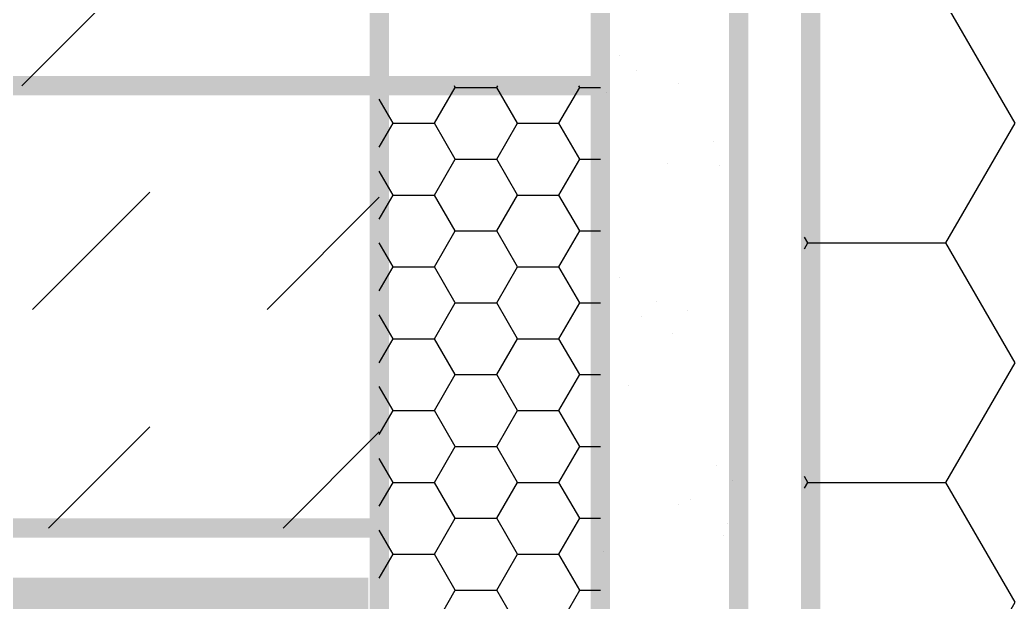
# Model space of a CAD drawing. Extents: x 0 to 21025, y 0 to 14850.
# Drawn here: x 15464.8 to 15914.8, y 7096.5 to 7359.8 of the extents above; entities that cross this region are included whole.
import ezdxf

# ---------------------------------------------------------------- set-up
doc = ezdxf.new("R2010")
doc.units = 0
doc.header["$LTSCALE"] = 175
doc.linetypes.add('GESTRICHELTX2', pattern=[1.5, 1, -0.5])
doc.layers.get('0').update_dxf_attribs({"linetype": 'CONTINUOUS'})
for name, color, linetype in [('DAEMMUNG', 4, 'CONTINUOUS'), ('ESTRICH', 4, 'CONTINUOUS'), ('PE-FOLIE', 1, 'GESTRICHELTX2'), ('SCHRAFFUR', 2, 'CONTINUOUS'), ('TRENNWAND', 8, 'CONTINUOUS')]:
    doc.layers.add(name, color=color, linetype=linetype)

# ---------------------------------------------------------------- blocks, each defined once
blk = doc.blocks.new('*X54')
at = {"color": 0}
for p, q in [((14924.999969, 9418.026284), (14934.374969, 9434.26426)), ((14934.374933, 9434.264204), (14933.950121, 9435)), ((14934.375, 9434.264201), (14953.125, 9434.264201)), ((14962.499933, 9418.026228), (14953.124933, 9434.264204)), ((14953.124969, 9434.26426), (14953.549748, 9435)), ((14981.249969, 9418.026284), (14990.624969, 9434.264261)), ((14990.624933, 9434.264204), (14990.200121, 9435)), ((14990.625, 9434.264201), (15000, 9434.264201)), ((14906.249933, 9418.026228), (14900, 9428.85143)), ((14900, 9407.20102), (14906.249969, 9418.026284)), ((14906.25, 9418.026225), (14925, 9418.026225)), ((14934.374933, 9401.788251), (14924.999933, 9418.026228)), ((14953.124969, 9401.788308), (14962.499969, 9418.026284)), ((14962.5, 9418.026225), (14981.25, 9418.026225)), ((14990.624933, 9401.788251), (14981.249933, 9418.026228)), ((14924.999969, 9385.550332), (14934.374969, 9401.788308)), ((14934.375, 9401.788249), (14953.125, 9401.788249)), ((14962.499933, 9385.550275), (14953.124933, 9401.788251)), ((14981.249969, 9385.550332), (14990.624969, 9401.788308)), ((14990.625, 9401.788249), (15000, 9401.788249)), ((14906.249933, 9385.550275), (14900, 9396.375477)), ((14900, 9374.725068), (14906.249969, 9385.550331)), ((14906.25, 9385.550273), (14925, 9385.550273)), ((14934.374933, 9369.312299), (14924.999933, 9385.550275)), ((14953.124969, 9369.312355), (14962.499969, 9385.550332)), ((14962.5, 9385.550273), (14981.25, 9385.550273)), ((14990.624933, 9369.312299), (14981.249933, 9385.550275)), ((14924.999969, 9353.074379), (14934.374969, 9369.312355)), ((14934.375, 9369.312296), (14953.125, 9369.312296)), ((14962.499933, 9353.074322), (14953.124933, 9369.312299)), ((14981.249969, 9353.074379), (14990.624969, 9369.312355)), ((14990.625, 9369.312296), (15000, 9369.312296)), ((14906.249933, 9353.074322), (14900, 9363.899525)), ((14900, 9342.249115), (14906.249969, 9353.074379)), ((14906.25, 9353.07432), (14925, 9353.07432)), ((14934.374933, 9336.836346), (14924.999933, 9353.074322)), ((14953.124969, 9336.836403), (14962.499969, 9353.074379)), ((14962.5, 9353.07432), (14981.25, 9353.07432)), ((14990.624933, 9336.836346), (14981.249933, 9353.074322)), ((14924.999969, 9320.598426), (14934.374969, 9336.836403)), ((14934.375, 9336.836344), (14953.125, 9336.836344)), ((14962.499933, 9320.59837), (14953.124933, 9336.836346)), ((14981.249969, 9320.598426), (14990.624969, 9336.836403)), ((14990.625, 9336.836344), (15000, 9336.836344)), ((14906.249934, 9320.59837), (14900, 9331.423572)), ((14900, 9309.773163), (14906.249969, 9320.598426)), ((14906.25, 9320.598368), (14925, 9320.598368)), ((14934.374933, 9304.360393), (14924.999933, 9320.59837)), ((14953.124969, 9304.36045), (14962.499969, 9320.598426)), ((14962.5, 9320.598368), (14981.25, 9320.598368)), ((14990.624933, 9304.360393), (14981.249933, 9320.59837)), ((14924.999969, 9288.122474), (14934.374969, 9304.36045)), ((14934.375, 9304.360391), (14953.125, 9304.360391)), ((14962.499933, 9288.122417), (14953.124933, 9304.360393)), ((14981.249968, 9288.122474), (14990.624968, 9304.36045)), ((14990.625, 9304.360391), (15000, 9304.360391)), ((14906.249934, 9288.122417), (14900, 9298.94762)), ((14900, 9277.29721), (14906.249969, 9288.122474)), ((14906.25, 9288.122415), (14925, 9288.122415)), ((14934.374934, 9271.884441), (14924.999934, 9288.122417)), ((14953.124969, 9271.884497), (14962.499969, 9288.122474)), ((14962.5, 9288.122415), (14981.25, 9288.122415)), ((14990.624933, 9271.884441), (14981.249933, 9288.122417)), ((14924.999969, 9255.646521), (14934.374969, 9271.884497)), ((14934.375, 9271.884439), (14953.125, 9271.884439)), ((14962.499933, 9255.646465), (14953.124933, 9271.884441)), ((14981.249968, 9255.646521), (14990.624968, 9271.884498)), ((14990.625, 9271.884439), (15000, 9271.884439)), ((14906.249934, 9255.646465), (14900, 9266.471667)), ((14900, 9244.821258), (14906.249969, 9255.646521)), ((14906.25, 9255.646463), (14925, 9255.646463)), ((14934.374934, 9239.408488), (14924.999934, 9255.646465)), ((14953.124968, 9239.408545), (14962.499968, 9255.646521)), ((14962.5, 9255.646463), (14981.25, 9255.646463)), ((14990.624933, 9239.408488), (14981.249933, 9255.646464)), ((14924.999969, 9223.170568), (14934.374969, 9239.408545)), ((14934.375, 9239.408486), (14953.125, 9239.408486)), ((14962.499934, 9223.170512), (14953.124934, 9239.408488)), ((14981.249968, 9223.170569), (14990.624968, 9239.408545)), ((14990.625, 9239.408486), (15000, 9239.408486)), ((14906.249934, 9223.170512), (14900, 9233.995715)), ((14900, 9212.345305), (14906.249969, 9223.170568)), ((14906.25, 9223.17051), (14925, 9223.17051)), ((14934.374934, 9206.932536), (14924.999934, 9223.170512)), ((14953.124968, 9206.932592), (14962.499968, 9223.170569)), ((14962.5, 9223.17051), (14981.25, 9223.17051)), ((14990.624933, 9206.932536), (14981.249933, 9223.170512)), ((14924.999968, 9190.694616), (14934.374968, 9206.932592)), ((14934.375, 9206.932534), (14953.125, 9206.932534)), ((14962.499934, 9190.694559), (14953.124934, 9206.932536)), ((14981.249968, 9190.694616), (14990.624968, 9206.932592)), ((14990.625, 9206.932534), (15000, 9206.932534))]:
    blk.add_line(p, q, dxfattribs=at)
blk = doc.blocks.new('*X73')
at = {"color": 0}
for p, q in [((15008.763037, 9448.530801), (15008.763037, 9448.530801)), ((15016.13581, 9441.774899), (15016.13581, 9441.774899)), ((15035.200202, 9436.175219), (15035.200202, 9436.175219)), ((15002.68081, 9431.89396), (15002.68081, 9431.89396)), ((15050.9353, 9409.887041), (15050.9353, 9409.887041)), ((15030.200813, 9399.905624), (15030.200813, 9399.905624)), ((15053.732173, 9398.81534), (15053.732173, 9398.81534)), ((15008.445294, 9348.082815), (15008.445294, 9348.082815)), ((15025.313123, 9337.336823), (15025.313123, 9337.336823)), ((15039.560654, 9333.183261), (15039.560654, 9333.183261)), ((15018.740312, 9330.442211), (15018.740312, 9330.442211)), ((15032.720547, 9322.832673), (15032.720547, 9322.832673)), ((15012.675476, 9299.654387), (15012.675476, 9299.654387)), ((15052.488452, 9263.172516), (15052.488452, 9263.172516)), ((15059.861226, 9256.416614), (15059.861226, 9256.416614)), ((15040.750429, 9247.918726), (15040.750429, 9247.918726)), ((15035.240281, 9245.759722), (15035.240281, 9245.759722)), ((15057.618258, 9237.172733), (15057.618258, 9237.172733)), ((15055.620156, 9231.731513), (15055.620156, 9231.731513)), ((15001.288977, 9224.578678), (15001.288977, 9224.578678))]:
    blk.add_line(p, q, dxfattribs=at)
blk = doc.blocks.new('*X78')
at = {"color": 0}
for p, q in [((15187.499932, 9418.026227), (15156.249932, 9472.152815)), ((15156.249968, 9363.899697), (15187.499968, 9418.026285)), ((15093.749933, 9363.89964), (15092.225606, 9366.539852)), ((15092.225606, 9361.259423), (15093.749968, 9363.899697)), ((15093.75, 9363.899638), (15156.25, 9363.899638)), ((15187.499933, 9309.773052), (15156.249933, 9363.89964)), ((15156.249968, 9255.646522), (15187.499968, 9309.773109)), ((15093.749933, 9255.646464), (15092.225606, 9258.286677)), ((15092.225606, 9253.006248), (15093.749968, 9255.646521)), ((15093.75, 9255.646463), (15156.25, 9255.646463)), ((15187.499933, 9201.519876), (15156.249933, 9255.646464)), ((15156.249968, 9147.393346), (15187.499968, 9201.519934))]:
    blk.add_line(p, q, dxfattribs=at)

msp = doc.modelspace()

# ---------------------------------------------------------------- linework, layer by layer
at = {"color": 0}
for p, q in [((15465.574877, 7330), (15590.574877, 7455)), ((15470.450405, 7228.809512), (15523.483414, 7281.84252)), ((15576.516423, 7228.809512), (15627.274018, 7279.567107)), ((15477.706911, 7130), (15523.483414, 7175.776503)), ((15583.772928, 7130), (15627.274018, 7173.50109))]:
    msp.add_line(p, q, dxfattribs=at)
at = {"layer": 'DAEMMUNG', "const_width": 8.75}
msp.add_lwpolyline([(15627.274018, 6880), (15727.274018, 6880), (15727.274018, 7330), (15627.274018, 7330)], close=True, dxfattribs=at)
at = {"layer": 'ESTRICH', "const_width": 8.75}
for points in [[(14679.649752, 7455), (15627.274018, 7455), (15627.274018, 7330), (14679.649752, 7330)], [(14679.649752, 7330), (15627.274018, 7330), (15627.274018, 7130), (14679.649752, 7130)], [(14679.649752, 7130), (15627.274018, 7130), (15627.274018, 7080), (14679.649752, 7080)]]:
    msp.add_lwpolyline(points, dxfattribs=at)
at = {"layer": 'PE-FOLIE', "const_width": 25}
msp.add_lwpolyline([(15622.274018, 7095), (14679.649752, 7095)], dxfattribs=at)
at = {"layer": 'TRENNWAND', "const_width": 8.75}
for points in [[(15727.274018, 8300), (15727.274018, 6930)], [(15789.774018, 8295), (15789.774018, 6930), (15727.274018, 6930)], [(15822.274018, 6960), (15822.274018, 8295)]]:
    msp.add_lwpolyline(points, dxfattribs=at)

# ---------------------------------------------------------------- block references
at = {"layer": 'SCHRAFFUR'}
for name in ['*X78', '*X73', '*X54']:
    msp.add_blockref(name, (727.274018, -2105), dxfattribs=at)

doc.saveas('drawing.dxf')
